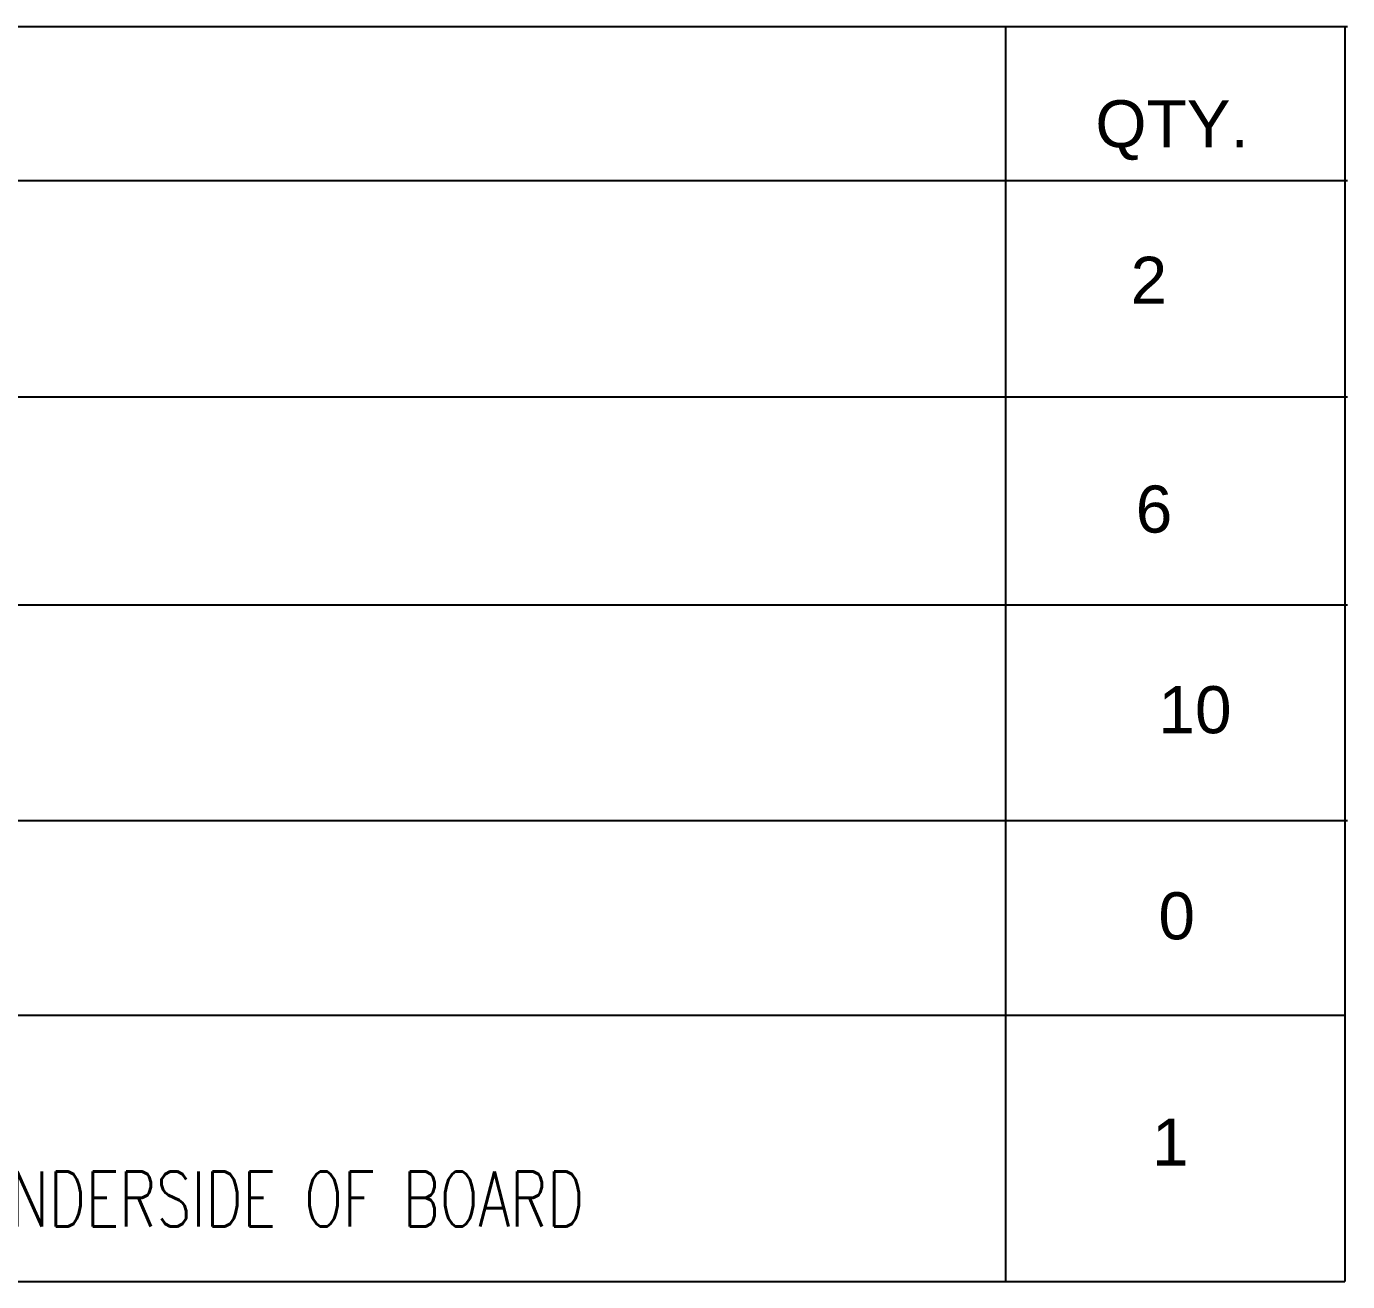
# Model space of a CAD drawing. Header units: inches. Extents: x -85907952 to 802144, y 988801 to 3125513.
# Drawn here: x 436836 to 441658, y 1020510 to 1025091 of the extents above; entities that cross this region are included whole.
import ezdxf

# ---------------------------------------------------------------- set-up
doc = ezdxf.new("R2010")
doc.units = ezdxf.units.IN
doc.header["$MEASUREMENT"] = 0
doc.layers.add('ELECT', color=6, linetype='Continuous')
doc.layers.add('LAMPU', color=7, linetype='Continuous')
doc.styles.add('ARIAL2', font='arial.ttf', dxfattribs={"height": 200})
doc.styles.add('ROMANS', font='ROMANS', dxfattribs={"width": 0.7})

msp = doc.modelspace()

# ---------------------------------------------------------------- linework, layer by layer
at = {"layer": 'LAMPU', "color": 1, "linetype": 'Continuous'}
for p, q in [((431567.8, 1025090.9), (441658, 1025090.9)), ((440409, 1025090.9), (440409, 1021481.7)), ((441648.2, 1025090.9), (441648.2, 1021481.7)), ((431552.3, 1024528.9), (441658, 1024528.9)), ((431579.5, 1023738.4), (441658, 1023738.4)), ((431579.5, 1022979.4), (441658, 1022979.4)), ((440409, 1022384.7), (440409, 1020509.8)), ((441648.2, 1022384.7), (441648.2, 1020509.8)), ((431579.5, 1022192.4), (441658, 1022192.4)), ((431567.8, 1021481.7), (441648.2, 1021481.7)), ((431567.8, 1020509.8), (441648.2, 1020509.8))]:
    msp.add_line(p, q, dxfattribs=at)

# ---------------------------------------------------------------- texts
at = {"layer": 'ELECT', "color": 7, "style": 'ROMANS', "width": 0.75}
msp.add_text('MTD AT 1800MM HIGH FROM FFL TO UNDERSIDE OF BOARD', height=200, dxfattribs=at).set_placement((432880.1, 1020711.1))
at = {"layer": 'LAMPU', "style": 'ARIAL2'}
for s, height, p in [('QTY.', 171.84, (440737.4, 1024649.6)), ('2', 171.8, (440865.9, 1024078.5)), ('6', 171.8, (440884.7, 1023243.5)), ('10', 171.84, (440967.6, 1022511.1)), ('0', 171.8, (440967.6, 1021758.9)), ('1', 171.8, (440943.9, 1020933.2))]:
    msp.add_text(s, height=height, dxfattribs=at).set_placement(p)

doc.saveas('drawing.dxf')
